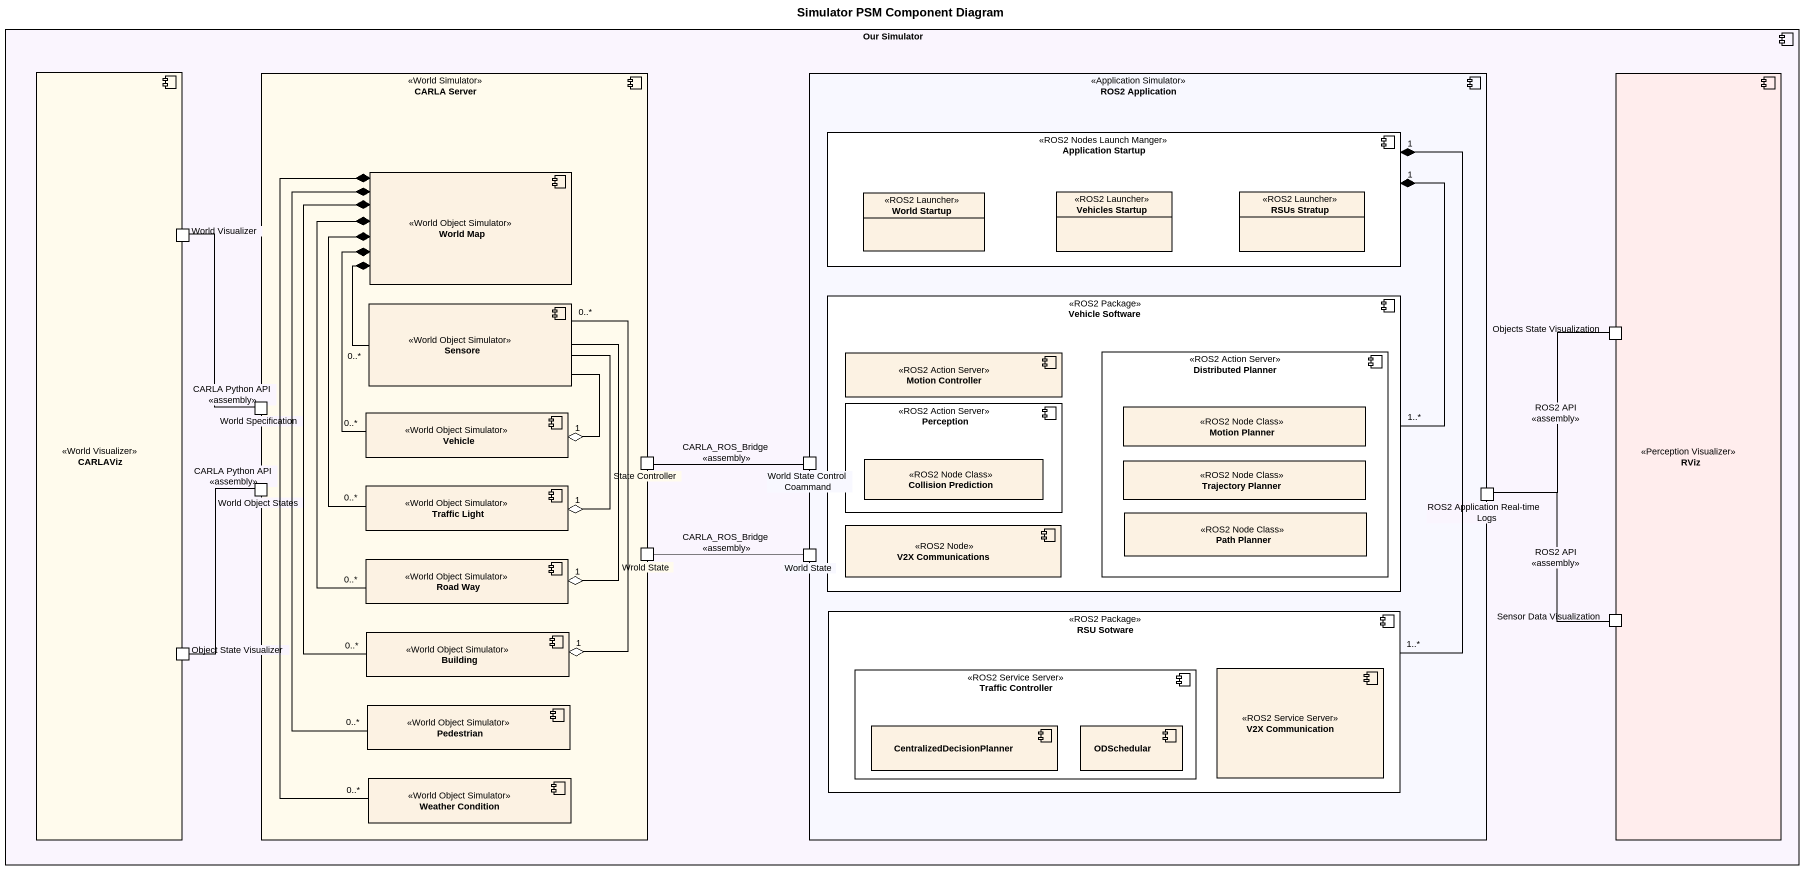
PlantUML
@startuml
title Simulator PSM Component Diagram
allowmixing
hide circle
hide empty members
component "Our Simulator" as Our_Simulator #FAF5FE {
  component CARLAViz <<World Visualizer>> #FFFBED {
    port "World Visualizer" as World_Visualizer
    port "Object State Visualizer" as Object_State_Visualizer
  }
  component "CARLA Server" as CARLA_Server <<World Simulator>> #FFFBED {
    component "World Map" as World_Map <<World Object Simulator>>
    component Sensore <<World Object Simulator>>
    port "World Specification" as World_Specification
    component Vehicle <<World Object Simulator>>
    port "State Controller" as State_Controller
    port "World Object States" as World_Object_States
    component "Traffic Light" as Traffic_Light <<World Object Simulator>>
    port "Wrold State" as Wrold_State
    component "Road Way" as Road_Way <<World Object Simulator>>
    component Building <<World Object Simulator>>
    component Pedestrian <<World Object Simulator>>
    component "Weather Condition" as Weather_Condition <<World Object Simulator>>
  }
  component "ROS2 Application" as ROS2_Application <<Application Simulator>> #F8F8FF {
    component "Application Startup" as Application_Startup <<ROS2 Nodes Launch Manger>> {
      class "World Startup" as World_Startup <<ROS2 Launcher>>
      class "Vehicles Startup" as Vehicles_Startup <<ROS2 Launcher>>
      class "RSUs Stratup" as RSUs_Stratup <<ROS2 Launcher>>
    }
    component "Vehicle Software" as Vehicle_Software <<ROS2 Package>> {
      component "Motion Controller" as Motion_Controller <<ROS2 Action Server>>
      component "Distributed Planner" as Distributed_Planner <<ROS2 Action Server>> {
        class "Motion Planner" as Motion_Planner <<ROS2 Node Class>>
        class "Trajectory Planner" as Trajectory_Planner <<ROS2 Node Class>>
        class "Path Planner" as Path_Planner <<ROS2 Node Class>>
      }
      component Perception <<ROS2 Action Server>> {
        class "Collision Prediction" as Collision_Prediction <<ROS2 Node Class>>
      }
      component "V2X Communications" as V2X_Communications <<ROS2 Node>>
    }
    port "World State Control Coammand" as World_State_Control_Coammand
    port "ROS2 Application Real-time Logs" as ROS2_Application_Real_time
    port "World State" as World_State
    component "RSU Sotware" as RSU_Sotware <<ROS2 Package>> {
      component "Traffic Controller" as Traffic_Controller <<ROS2 Service Server>> {
        component CentralizedDecisionPlanner
        component ODSchedular
      }
      component "V2X Communication" as V2X_Communication <<ROS2 Service Server>>
    }
  }
  component RViz <<Perception Visualizer>> #FFEDED {
    port "Objects State Visualization" as Objects_State_Visualization
    port "Sensor Data Visualization" as Sensor_Data_Visualization
  }
}
World_Visualizer -- World_Specification : CARLA Python API\n<<assembly>>
Sensore "0..*" -up-* World_Map
Sensore --o "1" Vehicle
Sensore --o "1" Traffic_Light
Sensore --o "1" Road_Way
Sensore "0..*" --o "1" Building
Vehicle_Software "1..*" -up-* "1" Application_Startup
Objects_State_Visualization -- ROS2_Application_Real_time : ROS2 API\n<<assembly>>
Vehicle "0..*" -up-* World_Map
World_State_Control_Coammand -left- State_Controller : CARLA_ROS_Bridge\n<<assembly>>
Traffic_Light "0..*" -up-* World_Map
World_State -left- Wrold_State : CARLA_ROS_Bridge\n<<assembly>>
Road_Way "0..*" -up-* World_Map
Building "0..*" -up-* World_Map
RSU_Sotware "1..*" -up-* "1" Application_Startup
Sensor_Data_Visualization -up- ROS2_Application_Real_time : ROS2 API\n<<assembly>>
Object_State_Visualizer -up- World_Object_States : CARLA Python API\n<<assembly>>
Pedestrian "0..*" -up-* World_Map
Weather_Condition "0..*" -up-* World_Map
@enduml
